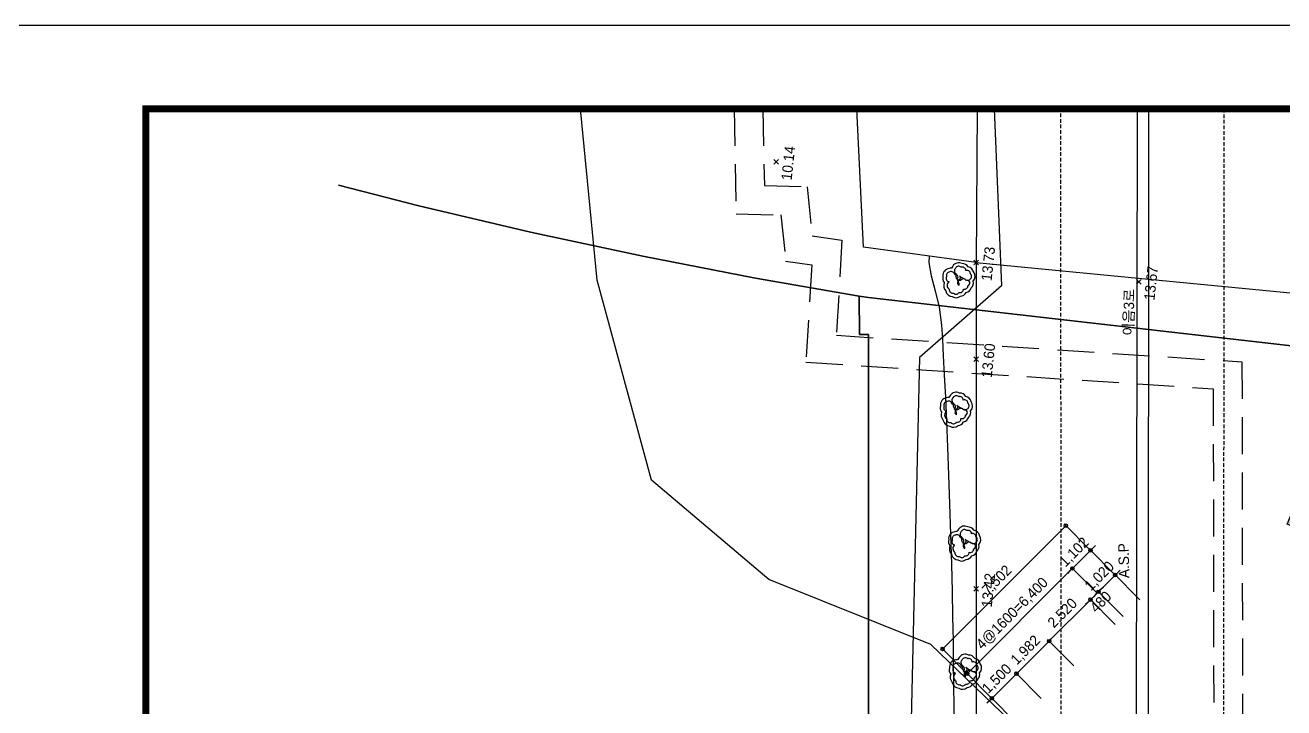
# Model space of a CAD drawing. Header units: millimetres. Extents: x 1073475 to 2890243, y -1340830 to -367733.
# Drawn here: x 1245265 to 1299407, y -397098 to -367733 of the extents above; entities that cross this region are included whole.
import ezdxf
from ezdxf.enums import TextEntityAlignment as Align
from ezdxf.xclip import XClip

# ---------------------------------------------------------------- set-up
doc = ezdxf.new("R2010")
doc.units = ezdxf.units.MM
doc.header["$LTSCALE"] = 50
doc.header["$XCLIPFRAME"] = 2
doc.header["$PDMODE"] = 3
doc.header["$PDSIZE"] = 100
doc.linetypes.add('HIDDEN2', pattern=[4.7625, 3.175, -1.5875])
doc.layers.get('Defpoints').update_dxf_attribs({"color": 151})
for name, color, linetype in [('11', 11, 'Continuous'), ('C-DIM', 7, 'Continuous'), ('CONT-MNR', 84, 'Continuous'), ('TEX', 3, 'Continuous'), ('TEXT', 3, 'Continuous'), ('교량', 4, 'Continuous'), ('단면', 4, 'Continuous'), ('도로', 1, 'Continuous'), ('연속지적도', 32, 'Continuous'), ('조경', 3, 'Continuous'), ('중앙선', 2, 'Continuous'), ('지하지장물_상수관로', 5, 'HIDDEN2'), ('지하지장물_열수송관로', 6, 'HIDDEN2'), ('지하지장물_전기관로', 1, 'HIDDEN2'), ('차선', 7, 'HIDDEN2'), ('측량점_높이', 8, 'Continuous'), ('측량점_심볼', 7, 'Continuous'), ('포장상태', 7, 'Continuous')]:
    doc.layers.add(name, color=color, linetype=linetype)
doc.styles.add('RXHG', font='arial.ttf')
doc.styles.get("Standard").update_dxf_attribs({"font": ''})
doc.styles.add('굴림체', font='')
doc.styles.add('돋움', font='')
doc.styles.get('Standard').set_extended_font_data('Dotum')
doc.styles.get('굴림체').set_extended_font_data('Dotum')
doc.styles.get('돋움').set_extended_font_data('Dotum')
doc.linetypes.add('POWER_LINE', pattern='A,12.7,-5.08,["POWER",Standard,S=2.54,R=0,X=-2.54,Y=-1.27],-6.35', length=24.13)
doc.linetypes.add('WATER_LINE', pattern='A,12.7,-5.08,["WATER",Standard,S=2.54,R=0,X=-2.54,Y=-1.27],-6.35', length=24.13)
doc.dimstyles.new('SAM-300', dxfattribs={"dimscale": 1.5, "dimtxt": 300, "dimasz": 100, "dimexe": 70, "dimexo": 0, "dimgap": 100, "dimtad": 1, "dimdec": 0, "dimzin": 0, "dimdsep": 46, "dimlunit": 6, "dimtxsty": '돋움', "dimblk": 'ORIGIN', "dimcen": 100, "dimclrd": 1, "dimclre": 1, "dimclrt": 7, "dimadec": 0, "dimazin": 0, "dimtfac": 1, "dimtdec": 0, "dimtix": 1, "dimtmove": 2, "dimatfit": 3, "dimfxl": 70, "dimtolj": 1, "dimtzin": 0, "dimlwd": -1, "dimlwe": -1, "dimarcsym": 0})

# ---------------------------------------------------------------- blocks, each defined once
blk = doc.blocks.new('A$405090834614')
at = {"layer": 'CONT-MNR', "color": 251}
for p, q in [((195935, 180408), (195379, 180246)), ((196208, 180427), (195935, 180408)), ((194066, 179762), (193312, 179578)), ((194755, 180008), (194066, 179762)), ((195379, 180246), (194755, 180008)), ((191185, 179237), (190256, 179093)), ((192010, 179367), (191185, 179237)), ((192723, 179481), (192010, 179367)), ((193312, 179578), (192723, 179481)), ((188127, 178774), (186947, 178603)), ((189233, 178938), (188127, 178774)), ((190256, 179093), (189233, 178938)), ((184405, 178247), (183139, 178077)), ((185703, 178427), (184405, 178247)), ((186947, 178603), (185703, 178427)), ((179869, 177661), (178901, 177545)), ((180886, 177787), (179869, 177661)), ((181971, 177924), (180886, 177787)), ((183139, 178077), (181971, 177924)), ((177056, 177328), (176145, 177222)), ((177969, 177435), (177056, 177328)), ((178901, 177545), (177969, 177435))]:
    blk.add_line(p, q, dxfattribs=at)
at = {"layer": '교량', "color": 251}
for p, q in [((196290, 183275), (208885, 185227)), ((196150, 178391), (196290, 183275)), ((196150, 178391), (196289, 163906))]:
    blk.add_line(p, q, dxfattribs=at)
at = {"layer": '도로', "color": 251}
for p, q in [((209707, 179720), (196150, 178391)), ((196150, 178391), (192013, 177948)), ((192013, 177948), (182185, 176905)), ((182185, 176905), (172209, 175841))]:
    blk.add_line(p, q, dxfattribs=at)
at = {"layer": '연속지적도', "color": 251}
for p, q in [((196049, 202484), (196569, 206009)), ((196569, 206009), (196049, 202484)), ((195429, 197583), (196049, 202484)), ((196049, 202484), (195429, 197583)), ((194909, 192673), (195429, 197583)), ((195429, 197583), (194909, 192673)), ((194479, 187754), (194909, 192673)), ((194909, 192673), (194479, 187754)), ((194178, 183244), (194479, 187754)), ((194479, 187754), (194178, 183244)), ((194178, 183244), (192538, 183053)), ((192538, 183053), (194178, 183244)), ((192538, 183053), (192588, 182663)), ((192588, 182663), (192538, 183053)), ((194158, 182834), (194178, 183244)), ((194178, 183244), (194158, 182834)), ((192588, 182663), (135799, 176644)), ((135799, 176644), (192588, 182663)), ((193978, 159184), (194158, 182834)), ((194158, 182834), (193978, 159184))]:
    blk.add_line(p, q, dxfattribs=at)
at = {"layer": '조경', "color": 251}
for points in [[(189244, 179075, 0.346815), (189030, 178773, 0.330985), (189090, 178421, 0.257815), (189272, 178198, 0.268393), (189499, 178003, 0.287741), (189782, 177950, 0.374085), (190173, 177967, 0.296108), (190373, 178223, 0.276004), (190488, 178506, 0.397465), (190343, 178889, 0.08978), (190248, 178938, 0.089366), (190221, 179040, 0.417873), (189859, 179263, 0.244957), (189595, 179184, 0.283849)], [(194794, 179554, 0.346815), (194580, 179252, 0.330985), (194640, 178901, 0.257815), (194822, 178677, 0.268393), (195048, 178482, 0.287741), (195332, 178430, 0.374085), (195723, 178446, 0.296108), (195923, 178702, 0.276004), (196038, 178985, 0.397465), (195892, 179368, 0.08978), (195798, 179417, 0.089366), (195771, 179519, 0.417873), (195409, 179742, 0.244957), (195145, 179663, 0.283849)], [(194880, 179416, 0.520567), (194738, 179219, 0.520567), (194788, 178980, 0.520567), (194958, 178807, 0.520567), (195123, 178628, 0.997573), (195341, 178735, 0.520567), (195312, 178976, 0.940956), (195100, 179011, 0.176046), (195343, 179128, 1.063971), (195508, 179039, 0.138397), (195402, 178803, 0.467806), (195399, 178575, 0.520567), (195642, 178581, 0.520567), (195759, 178793, 0.520567), (195876, 179005, 0.520567), (195812, 179239, 0.520567), (195574, 179192, 0.258914), (195343, 179128, 0.824029), (195531, 179247, 0.520567), (195627, 179470, 0.520567), (195413, 179585, 0.520567), (195205, 179459, 0.520567), (194880, 179416)], [(189330, 178937, 0.520567), (189188, 178739, 0.520567), (189238, 178501, 0.520567), (189409, 178328, 0.520567), (189573, 178149, 0.997573), (189791, 178256, 0.520567), (189763, 178497, 0.940956), (189551, 178531, 0.176046), (189793, 178649, 1.063971), (189958, 178560, 0.138397), (189852, 178324, 0.467806), (189849, 178095, 0.520567), (190092, 178102, 0.520567), (190209, 178314, 0.520567), (190326, 178525, 0.520567), (190263, 178760, 0.520567), (190024, 178713, 0.258914), (189793, 178649, 0.824029), (189981, 178768, 0.520567), (190077, 178990, 0.520567), (189863, 179105, 0.520567), (189656, 178980, 0.520567), (189330, 178937)], [(183557, 178116, 0.346815), (183344, 177814, 0.330985), (183403, 177463, 0.257815), (183585, 177239, 0.268393), (183812, 177044, 0.287741), (184095, 176992, 0.374085), (184487, 177008, 0.296108), (184686, 177264, 0.276004), (184801, 177547, 0.397465), (184656, 177930, 0.08978), (184561, 177979, 0.089366), (184534, 178081, 0.417873), (184173, 178304, 0.244957), (183909, 178225, 0.283849)], [(183644, 177978, 0.520567), (183502, 177781, 0.520567), (183551, 177542, 0.520567), (183722, 177369, 0.520567), (183886, 177190, 0.997573), (184104, 177297, 0.520567), (184076, 177538, 0.940956), (183864, 177573, 0.176046), (184107, 177690, 1.063971), (184271, 177601, 0.138397), (184165, 177365, 0.467806), (184162, 177137, 0.520567), (184405, 177143, 0.520567), (184522, 177355, 0.520567), (184640, 177567, 0.520567), (184576, 177801, 0.520567), (184337, 177754, 0.258914), (184107, 177690, 0.824029), (184294, 177809, 0.520567), (184391, 178032, 0.520567), (184177, 178147, 0.520567), (183969, 178021, 0.520567), (183644, 177978)], [(178076, 177500, 0.346815), (177862, 177198, 0.330985), (177922, 176846, 0.257815), (178104, 176623, 0.268393), (178330, 176428, 0.287741), (178614, 176375, 0.374085), (179005, 176392, 0.296108), (179205, 176648, 0.276004), (179320, 176931, 0.397465), (179174, 177314, 0.08978), (179080, 177363, 0.089366), (179053, 177465, 0.417873), (178691, 177688, 0.244957), (178427, 177609, 0.283849)], [(178162, 177362, 0.520567), (178020, 177164, 0.520567), (178070, 176926, 0.520567), (178240, 176753, 0.520567), (178405, 176574, 0.997573), (178623, 176681, 0.520567), (178594, 176922, 0.940956), (178382, 176956, 0.176046), (178625, 177074, 1.063971), (178790, 176985, 0.138397), (178684, 176749, 0.467806), (178681, 176520, 0.520567), (178924, 176527, 0.520567), (179041, 176738, 0.520567), (179158, 176950, 0.520567), (179094, 177185, 0.520567), (178856, 177138, 0.258914), (178625, 177074, 0.824029), (178812, 177193, 0.520567), (178909, 177415, 0.520567), (178695, 177530, 0.520567), (178487, 177405, 0.520567), (178162, 177362)]]:
    blk.add_lwpolyline(points, format="xyb", close=True, dxfattribs=at)
at = {"layer": '중앙선', "color": 251}
for p, q in [((177117, 169428), (212914, 173164)), ((177170, 168920), (213036, 172704))]:
    blk.add_line(p, q, dxfattribs=at)
at = {"layer": '지하지장물_상수관로', "color": 251, "linetype": 'WATER_LINE', "ltscale": 3}
blk.add_lwpolyline([(215785, 180251), (195263, 177193), (191822, 180378), (129649, 175223), (126750, 172048), (96359, 170351), (93160, 172444), (53008, 169794)], dxfattribs=at)
at = {"layer": '지하지장물_열수송관로', "color": 251, "ltscale": 10}
for points in [[(216212, 191288), (197149, 188874), (197301, 186951), (195346, 186542), (195304, 185411), (191114, 185214), (191823, 167673), (46754, 152054)], [(216367, 190058), (198477, 187793), (198622, 185962), (196548, 185528), (196500, 184227), (192401, 184034), (193108, 166565), (46886, 150822)]]:
    blk.add_lwpolyline(points, dxfattribs=at)
at = {"layer": '지하지장물_전기관로', "color": 251, "linetype": 'POWER_LINE', "ltscale": 3}
blk.add_lwpolyline([(173540, 173861), (176366, 174434), (179598, 178592), (181650, 185820), (185364, 191290), (193671, 194513), (224700, 200886), (237833, 202292)], dxfattribs=at)
at = {"layer": '차선', "color": 251}
for p, q in [((140712, 168790), (210776, 176286)), ((212341, 169387), (137441, 161475))]:
    blk.add_line(p, q, dxfattribs=at)
at = {"layer": '측량점_심볼', "color": 251}
for p in [(199546, 187401), (196150, 178391), (192013, 177948), (182185, 176905), (196063, 171338)]:
    blk.add_point(p, dxfattribs=at)
at = {"layer": 'TEXT', "color": 251, "style": '굴림체'}
blk.add_text('이음3로', height=450, rotation=4.4653, dxfattribs=at).set_placement((195737, 171489), align=Align.RIGHT)
at = {"layer": '측량점_높이', "color": 251, "style": '굴림체'}
for s, p in [('10.14', (199546, 187101)), ('8.12', (202463, 186729)), ('13.60', (192013, 177648)), ('13.73', (196150, 178091)), ('13.42', (182185, 176605)), ('13.67', (196063, 171038))]:
    blk.add_text(s, height=450, dxfattribs=at).set_placement(p, align=Align.TOP_CENTER)
at = {"layer": '포장상태', "color": 251, "style": '굴림체'}
blk.add_text('A.S.P', height=450, rotation=7.2991, dxfattribs=at).set_placement((184839, 170591), align=Align.RIGHT)
blk = doc.blocks.new('dbox')
at = {"layer": '11'}
for p, q in [((4288, 57600), (81088, 57600)), ((4288, 1800), (4288, 57600))]:
    blk.add_line(p, q, dxfattribs=at)
at = {"layer": '11', "const_width": 150}
blk.add_lwpolyline([(81088, 1800), (4288, 1800), (4288, 57600), (81088, 57600)], close=True, dxfattribs=at)
at = {"layer": 'TEXT', "color": 7}
blk.add_line((0, 59400), (84100, 59400), dxfattribs=at)
at = {"layer": 'TEX', "color": 6, "linetype": 'Continuous', "style": 'RXHG', "width": 1}
for tag, p in [('일자', (76628, 15972)), ('축척', (76628, 13925)), ('설계번호', (76684, 12170))]:
    blk.add_attdef(tag, p, '', height=300, dxfattribs=at)
at = {"layer": 'TEX', "color": 7, "linetype": 'Continuous', "style": 'RXHG', "width": 1}
blk.add_attdef('파일명', (81840, 4453), '', height=300, rotation=90, dxfattribs=at)
at = {"layer": 'TEX', "linetype": 'Continuous', "style": 'RXHG', "width": 1}
for tag, p in [('도면명-1', (77799, 3389)), ('도면명-2', (77799, 2662))]:
    blk.add_attdef(tag, text='', height=400, dxfattribs=at).set_placement(p, align=Align.CENTER)
blk = doc.blocks.new('_Origin')
at = {"color": 0, "linetype": 'ByBlock', "lineweight": -2}
blk.add_line((0, 0), (-1, 0), dxfattribs=at)
blk.add_circle((0, 0), 0.5, dxfattribs=at)
blk = doc.blocks.new('*D669')
at = {"layer": 'C-DIM', "color": 1, "ltscale": 0.2, "transparency": 16777216}
for p, q in [((1291094, -390325), (1289959, -389190)), ((1284834, -394464), (1289927, -389371)), ((1285789, -395630), (1284654, -394495))]:
    blk.add_line(p, q, dxfattribs=at)
at = {"layer": 'Defpoints', "color": 0, "ltscale": 0.2, "transparency": 16777216}
for p in [(1290033, -389265), (1291094, -390325), (1285789, -395630)]:
    blk.add_point(p, dxfattribs=at)
at = {"layer": 'C-DIM', "color": 1, "ltscale": 0.2, "transparency": 16777216, "xscale": 150, "yscale": 150, "zscale": 150}
for p, rotation in [((1290033, -389265), 45.00000000033646), ((1284728, -394570), 225.0000000003365)]:
    blk.add_blockref('_Origin', p, dxfattribs=dict(at, rotation=rotation))
at = {"layer": 'C-DIM', "color": 7, "ltscale": 0.2, "transparency": 16777216, "insert": (1287085, -391621), "char_height": 450, "attachment_point": 5, "rotation": 45, "style": '돋움'}
blk.add_mtext('\\A1;7,502', dxfattribs=at)
blk = doc.blocks.new('*D673')
at = {"layer": 'C-DIM', "color": 1, "ltscale": 0.2, "transparency": 16777216}
for p, q in [((1285895, -395524), (1290208, -391211)), ((1291375, -392165), (1290240, -391031)), ((1286849, -396691), (1285714, -395556))]:
    blk.add_line(p, q, dxfattribs=at)
at = {"layer": 'Defpoints', "color": 0, "ltscale": 0.2, "transparency": 16777216}
for p in [(1290314, -391105), (1291375, -392165), (1286849, -396691)]:
    blk.add_point(p, dxfattribs=at)
at = {"layer": 'C-DIM', "color": 1, "ltscale": 0.2, "transparency": 16777216, "xscale": 150, "yscale": 150, "zscale": 150}
for p, rotation in [((1290314, -391105), 45.00000000033646), ((1285789, -395630), 225.0000000003365)]:
    blk.add_blockref('_Origin', p, dxfattribs=dict(at, rotation=rotation))
at = {"layer": 'C-DIM', "color": 7, "ltscale": 0.2, "transparency": 16777216, "insert": (1287742, -393058), "char_height": 450, "attachment_point": 5, "rotation": 45, "style": '돋움'}
blk.add_mtext('\\A1;4@1600=6,400', dxfattribs=at)
blk = doc.blocks.new('*D674')
at = {"layer": 'C-DIM', "color": 1, "ltscale": 0.2, "transparency": 16777216}
for p, q in [((1290314, -391105), (1291094, -390325)), ((1292154, -391386), (1291019, -390251)), ((1291200, -390219), (1291306, -390113)), ((1290208, -391211), (1290102, -391317)), ((1291375, -392165), (1290240, -391031))]:
    blk.add_line(p, q, dxfattribs=at)
at = {"layer": 'Defpoints', "color": 0, "ltscale": 0.2, "transparency": 16777216}
for p in [(1291094, -390325), (1292154, -391386), (1291375, -392165)]:
    blk.add_point(p, dxfattribs=at)
at = {"layer": 'C-DIM', "color": 1, "ltscale": 0.2, "transparency": 16777216, "xscale": 150, "yscale": 150, "zscale": 150}
for p, rotation in [((1291094, -390325), 225.0000000003365), ((1290314, -391105), 45.00000000033646)]:
    blk.add_blockref('_Origin', p, dxfattribs=dict(at, rotation=rotation))
at = {"layer": 'C-DIM', "color": 7, "ltscale": 0.2, "transparency": 16777216, "insert": (1290408, -390419), "char_height": 450, "attachment_point": 5, "rotation": 45, "style": '돋움'}
blk.add_mtext('\\A1;1,102', dxfattribs=at)
blk = doc.blocks.new('*D686')
at = {"layer": 'C-DIM', "color": 1, "ltscale": 0.2, "transparency": 16777216}
for p, q in [((1286849, -396691), (1287910, -395630)), ((1288971, -396691), (1287836, -395556)), ((1288016, -395524), (1288122, -395418)), ((1286743, -396797), (1286637, -396903)), ((1287910, -397752), (1286775, -396617))]:
    blk.add_line(p, q, dxfattribs=at)
at = {"layer": 'Defpoints', "color": 0, "ltscale": 0.2, "transparency": 16777216}
for p in [(1287910, -395630), (1288971, -396691), (1287910, -397752)]:
    blk.add_point(p, dxfattribs=at)
at = {"layer": 'C-DIM', "color": 1, "ltscale": 0.2, "transparency": 16777216, "xscale": 150, "yscale": 150, "zscale": 150}
for p, rotation in [((1287910, -395630), 225.0000000003365), ((1286849, -396691), 45.00000000033646)]:
    blk.add_blockref('_Origin', p, dxfattribs=dict(at, rotation=rotation))
at = {"layer": 'C-DIM', "color": 7, "ltscale": 0.2, "transparency": 16777216, "insert": (1287084, -395865), "char_height": 450, "attachment_point": 5, "rotation": 45, "style": '돋움'}
blk.add_mtext('\\A1;1,500', dxfattribs=at)
blk = doc.blocks.new('*D687')
at = {"layer": 'C-DIM', "color": 1, "ltscale": 0.2, "transparency": 16777216}
for p, q in [((1290372, -395289), (1289237, -394154)), ((1288016, -395524), (1289206, -394335)), ((1288971, -396691), (1287836, -395556))]:
    blk.add_line(p, q, dxfattribs=at)
at = {"layer": 'Defpoints', "color": 0, "ltscale": 0.2, "transparency": 16777216}
for p in [(1289312, -394229), (1290372, -395289), (1288971, -396691)]:
    blk.add_point(p, dxfattribs=at)
at = {"layer": 'C-DIM', "color": 1, "ltscale": 0.2, "transparency": 16777216, "xscale": 150, "yscale": 150, "zscale": 150}
for p, rotation in [((1289312, -394229), 45.00000000033646), ((1287910, -395630), 225.0000000003365)]:
    blk.add_blockref('_Origin', p, dxfattribs=dict(at, rotation=rotation))
at = {"layer": 'C-DIM', "color": 7, "ltscale": 0.2, "transparency": 16777216, "insert": (1288315, -394633), "char_height": 450, "attachment_point": 5, "rotation": 45, "style": '돋움'}
blk.add_mtext('\\A1;1,982', dxfattribs=at)
blk = doc.blocks.new('*D688')
at = {"layer": 'C-DIM', "color": 1, "ltscale": 0.2, "transparency": 16777216}
for p, q in [((1292154, -393507), (1291019, -392372)), ((1289418, -394122), (1290988, -392553)), ((1290372, -395289), (1289237, -394154))]:
    blk.add_line(p, q, dxfattribs=at)
at = {"layer": 'Defpoints', "color": 0, "ltscale": 0.2, "transparency": 16777216}
for p in [(1291094, -392447), (1292154, -393507), (1290372, -395289)]:
    blk.add_point(p, dxfattribs=at)
at = {"layer": 'C-DIM', "color": 1, "ltscale": 0.2, "transparency": 16777216, "xscale": 150, "yscale": 150, "zscale": 150}
for p, rotation in [((1291094, -392447), 45.00000000033646), ((1289312, -394229), 225.0000000003365)]:
    blk.add_blockref('_Origin', p, dxfattribs=dict(at, rotation=rotation))
at = {"layer": 'C-DIM', "color": 7, "ltscale": 0.2, "transparency": 16777216, "insert": (1289907, -393041), "char_height": 450, "attachment_point": 5, "rotation": 45, "style": '돋움'}
blk.add_mtext('\\A1;2,520', dxfattribs=at)
blk = doc.blocks.new('*D689')
at = {"layer": 'C-DIM', "color": 1, "ltscale": 0.2, "transparency": 16777216}
for p, q in [((1291539, -392001), (1291645, -391895)), ((1292154, -393507), (1291019, -392372)), ((1291094, -392447), (1291433, -392107)), ((1292494, -393168), (1291359, -392033)), ((1290988, -392553), (1290882, -392659))]:
    blk.add_line(p, q, dxfattribs=at)
at = {"layer": 'Defpoints', "color": 0, "ltscale": 0.2, "transparency": 16777216}
for p in [(1291433, -392107), (1292154, -393507), (1292494, -393168)]:
    blk.add_point(p, dxfattribs=at)
at = {"layer": 'C-DIM', "color": 1, "ltscale": 0.2, "transparency": 16777216, "xscale": 150, "yscale": 150, "zscale": 150}
for p, rotation in [((1291433, -392107), 225.0000000003365), ((1291094, -392447), 45.00000000033646)]:
    blk.add_blockref('_Origin', p, dxfattribs=dict(at, rotation=rotation))
at = {"layer": 'C-DIM', "color": 7, "ltscale": 0.2, "transparency": 16777216, "char_height": 450, "attachment_point": 5, "rotation": 45, "style": '돋움'}
for s, insert in [('\\A1;', (1290998, -392012)), ('\\A1;480', (1291529, -392542))]:
    blk.add_mtext(s, dxfattribs=dict(at, insert=insert))
blk = doc.blocks.new('*D690')
at = {"layer": 'C-DIM', "color": 1, "ltscale": 0.2, "transparency": 16777216}
for p, q in [((1291433, -392107), (1292154, -391386)), ((1293215, -392447), (1292080, -391312)), ((1292260, -391280), (1292367, -391174)), ((1291327, -392213), (1291221, -392319)), ((1292494, -393168), (1291359, -392033))]:
    blk.add_line(p, q, dxfattribs=at)
at = {"layer": 'Defpoints', "color": 0, "ltscale": 0.2, "transparency": 16777216}
for p in [(1292154, -391386), (1293215, -392447), (1292494, -393168)]:
    blk.add_point(p, dxfattribs=at)
at = {"layer": 'C-DIM', "color": 1, "ltscale": 0.2, "transparency": 16777216, "xscale": 150, "yscale": 150, "zscale": 150}
for p, rotation in [((1292154, -391386), 225.0000000003365), ((1291433, -392107), 45.00000000033646)]:
    blk.add_blockref('_Origin', p, dxfattribs=dict(at, rotation=rotation))
at = {"layer": 'C-DIM', "color": 7, "ltscale": 0.2, "transparency": 16777216, "insert": (1291498, -391451), "char_height": 450, "attachment_point": 5, "rotation": 45, "style": '돋움'}
blk.add_mtext('\\A1;1,020', dxfattribs=at)
blk = doc.blocks.new('A$C070F4A8E')
at = {"layer": '단면'}
h = blk.add_hatch(color=256, dxfattribs=at)
h.paths.add_polyline_path([(-1074, 302), (-1377, 0), (-1074, -302, -0.414214)])
h.paths.add_polyline_path([(-772, 605), (-1074, 302, -0.198912), (-772, 427)])
h.paths.add_polyline_path([(-772, -427, -0.198912), (-1074, -302), (-772, -605)])
for p, q in [((-345, 0), (0, 0)), ((0, 0), (0, -845))]:
    blk.add_line(p, q, dxfattribs=at)
blk.add_lwpolyline([(-772, -427), (-772, -605), (-1377, 0), (-772, 605), (-772, 427)], dxfattribs=at)
at = {"layer": '단면', "extrusion": (0, 0, -1)}
blk.add_ellipse((-772, 0), major_axis=(1, 427), ratio=1, start_param=4.711077, end_param=10.994262, dxfattribs=at)

msp = doc.modelspace()

# ---------------------------------------------------------------- block references
at = {"xscale": 2, "yscale": 2, "zscale": 2}
msp.add_blockref('dbox', (1241882.7, -486533.1), dxfattribs=at)
ref = msp.add_blockref('A$405090834614', (1442878.4, -591810.2), dxfattribs=dict(rotation=83.9464212542183))
XClip(ref).set_block_clipping_path([(87977.8492422819, 202827.7349661703), (102823.6229538787, 62839.0134570275), (213801.3092563641, 74608.173144479), (198955.5355447673, 214596.8946536218)])
at = {"layer": '단면', "xscale": 1.875, "yscale": 1.875, "zscale": 1.875, "rotation": 22.22667382113565}
msp.add_blockref('A$C070F4A8E', (1301943.3, -388223.5), dxfattribs=at)

# ---------------------------------------------------------------- dimensions: what is measured, and where the dimension line sits
at = {"layer": 'C-DIM', "ltscale": 0.2}
for base, p1, p2, picture, middle in [((1290033.1, -389264.6), (1285788.7, -395630.2), (1291093.7, -390325.2), '*D669', (1287084.5, -391621)), ((1291093.7, -390325.2), (1291374.8, -392165.4), (1292154.4, -391385.9), '*D674', (1290407.9, -390419)), ((1292154.4, -391385.9), (1292493.7, -393167.9), (1293215, -392446.5), '*D690', (1291497.7, -391450.5)), ((1291093.7, -392446.5), (1290372.4, -395289.2), (1292154.4, -393507.2), '*D688', (1289906.7, -393041.5)), ((1289311.7, -394228.5), (1288970.7, -396690.9), (1290372.4, -395289.2), '*D687', (1288314.8, -394633.3)), ((1287910, -395630.2), (1287910, -397751.6), (1288970.7, -396690.9), '*D686', (1287083.7, -395864.5))]:
    dim = msp.add_linear_dim(base=base, p1=p1, p2=p2, angle=45, dimstyle='SAM-300', dxfattribs=at)
    dim.commit()
    dim.dimension.update_dxf_attribs({"geometry": picture, "text_midpoint": middle})
for base, p1, p2, text, picture, middle in [((1290314.2, -391104.8), (1286849.4, -396690.9), (1291374.8, -392165.4), '4@1600=<>', '*D673', (1287741.8, -393057.9)), ((1291433.1, -392107.2), (1292154.4, -393507.2), (1292493.7, -393167.9), '\\X<>', '*D689', (1291263.4, -392276.9))]:
    dim = msp.add_linear_dim(base=base, p1=p1, p2=p2, angle=45, text=text, dimstyle='SAM-300', dxfattribs=at)
    dim.commit()
    dim.dimension.update_dxf_attribs({"geometry": picture, "text_midpoint": middle})

doc.saveas('drawing.dxf')
